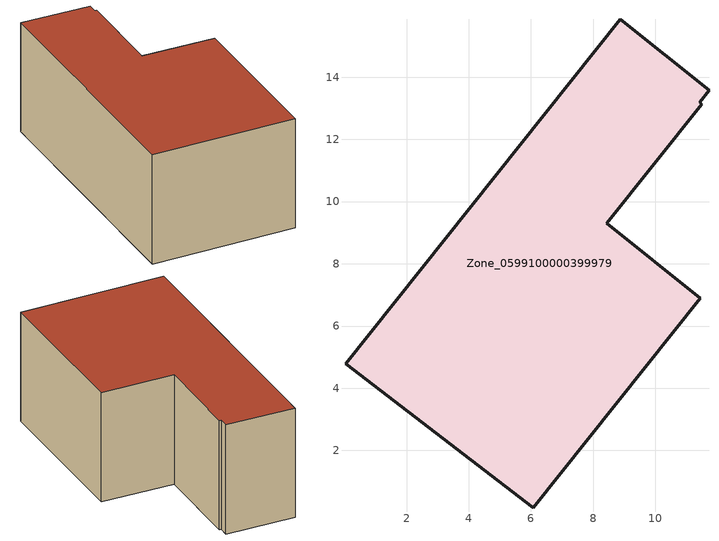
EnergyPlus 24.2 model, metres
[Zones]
Zone_0599100000399979
 floor ground (C_G): 11.45,6.9 6.08,0.16 0.04,4.79 8.88,15.86 11.72,13.58 11.42,13.19 11.5,13.13 8.43,9.3 z0.92
 wall outside (C_F): 8.88,15.86 0.04,4.79 6.08,0.16 11.45,6.9 8.43,9.3 11.5,13.13 11.42,13.19 11.72,13.58 8.88,15.86 z0.92:6.87
 roof outside (C_R): 6.08,0.16 11.45,6.9 8.43,9.3 11.5,13.13 11.42,13.19 11.72,13.58 8.88,15.86 0.04,4.79 z6.87
[BUILDING]
Pand.0599100000399979: North Axis=0; Terrain=City; Loads Convergence Tolerance Value=0.04; Temperature Convergence Tolerance Value=0.4; Solar Distribution=FullExterior; Maximum Number of Warmup Days=25; Minimum Number of Warmup Days=1
[Site:Location]
Rotterdam.The.Hague.AP_ZH_NLD Design_Conditions: Latitude=51.96; Longitude=4.45; Time Zone=1; Elevation=-4.5
[SITE:GROUNDTEMPERATURE:BUILDINGSURFACE]
18, 18, 18, 18, 18, 18, 18, 18, 18, 18, 18, 18
[MATERIAL] Thermal Absorptance=0.9; Solar Absorptance=0.7; Visible Absorptance=0.7
Name | Roughness | Thickness | Conductivity | Density | Specific Heat
G.TC.1992-2005 | MediumSmooth | 0.15 | 0.06 | 540 | 1210
F.TC.1992-2005 | Rough | 0.3 | 0.12 | 1920 | 840
R.TC.1992-2005 | MediumRough | 0.2 | 0.08 | 1500 | 1000
[CONSTRUCTION]
C_G: G.TC.1992-2005
C_F: F.TC.1992-2005
C_R: R.TC.1992-2005
[ZONE]
Zone_0599100000399979: Type=1; Multiplier=1; Ceiling Height=Autocalculate; Volume=Autocalculate; Floor Area=autocalculate; Part of Total Floor Area=Yes
[ZONEINFILTRATION:DESIGNFLOWRATE]
Infil_Zone_0599100000399979: Zone or ZoneList or Space or SpaceList=Zone_0599100000399979; Schedule=AlwaysOn; Design Flow Rate Calculation Method=Flow/Area; Flow Rate per Floor Area=0.0015; Constant Term Coefficient=1; Temperature Term Coefficient=0; Velocity Term Coefficient=0; Velocity Squared Term Coefficient=0
[HVACTEMPLATE:ZONE:IDEALLOADSAIRSYSTEM]
Zone_0599100000399979: Maximum Heating Supply Air Temperature=50; Minimum Cooling Supply Air Temperature=13; Maximum Heating Supply Air Humidity Ratio=0.0156; Minimum Cooling Supply Air Humidity Ratio=0.0077; Heating Limit=NoLimit; Cooling Limit=NoLimit; Dehumidification Control Type=ConstantSensibleHeatRatio; Cooling Sensible Heat Ratio=0.7; Dehumidification Setpoint=60; Humidification Control Type=None; Humidification Setpoint=30; Outdoor Air Method=None; Outdoor Air Flow Rate per Person=0.00944; Outdoor Air Flow Rate per Zone Floor Area=0; Outdoor Air Flow Rate per Zone=0; Demand Controlled Ventilation Type=None; Outdoor Air Economizer Type=NoEconomizer; Heat Recovery Type=None; Sensible Heat Recovery Effectiveness=0.7; Latent Heat Recovery Effectiveness=0.65
[ZONECONTROL:THERMOSTAT]
ThermostatControl_Zone_0599100000399979: Zone or ZoneList=Zone_0599100000399979; Control Type Schedule=DualSetpointControlType; Control 1=Thermostat_Zone_0599100000399979; Temperature Difference Between Cutout And Setpoint=0
[THERMOSTATSETPOINT:DUALSETPOINT]
Thermostat_Zone_0599100000399979: Heating Setpoint Temperature Schedule=HeatingSetpoint_Zone_0599100000399979; Cooling Setpoint Temperature Schedule=CoolingSetpoint_Zone_0599100000399979
[SCHEDULE:COMPACT]
HeatingSetpoint_Zone_0599100000399979: Through: 12/31, For: AllDays, Until: 24:00, 21
CoolingSetpoint_Zone_0599100000399979: Through: 12/31, For: AllDays, Until: 24:00, 24
DualSetpointControlType: Through: 12/31, For: AllDays, Until: 24:00, 4
AlwaysOn: Through: 12/31, For: AllDays, Until: 24:00, 1
